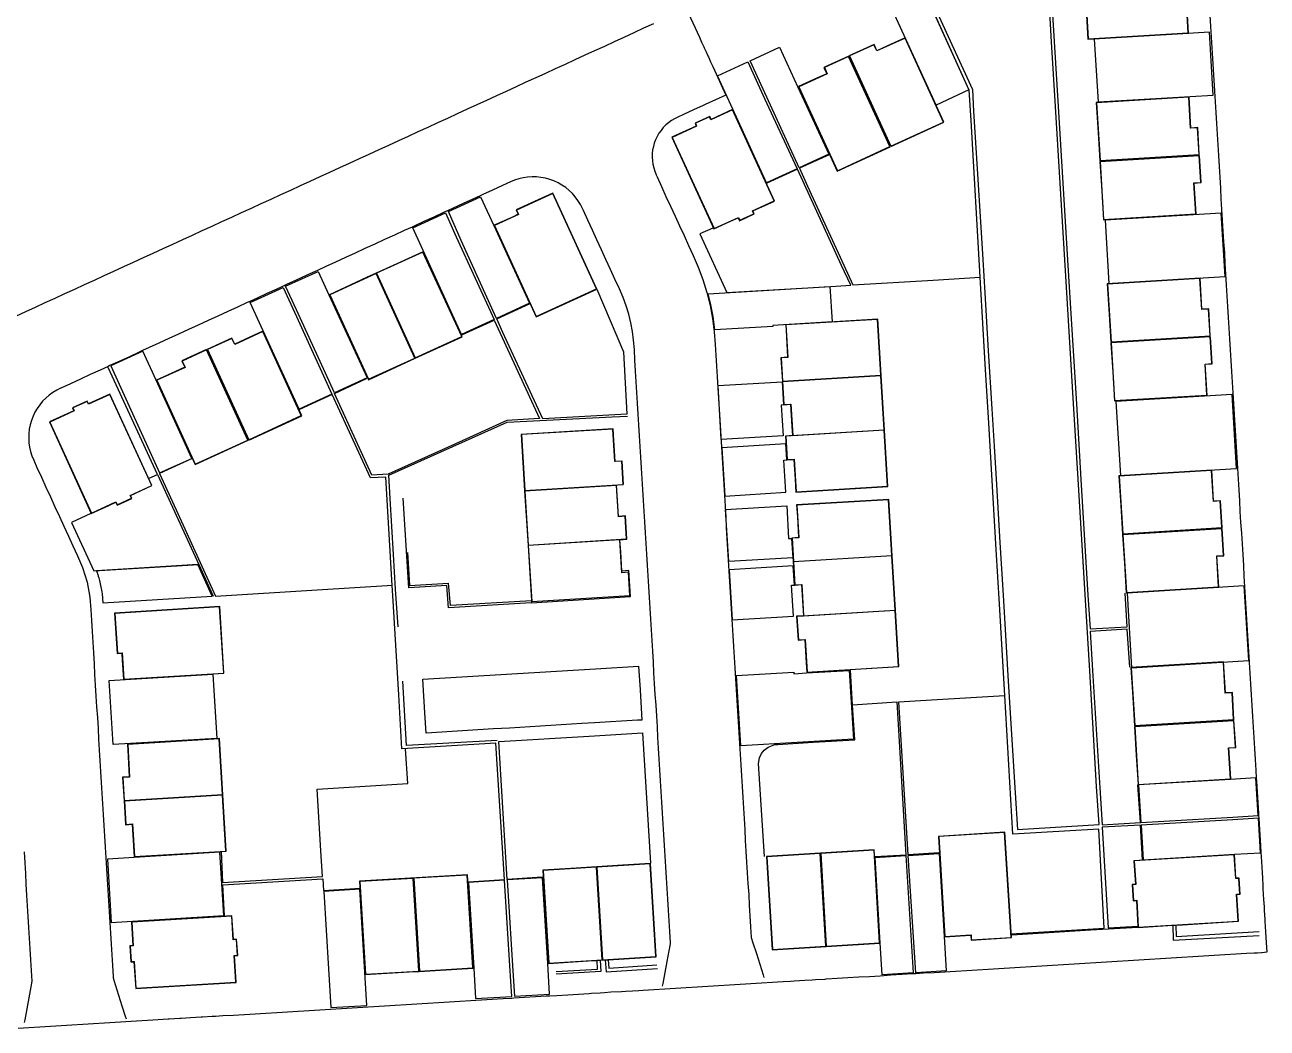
# Model space of a CAD drawing. Header units: metres. Extents: x 347065 to 347457, y 390101 to 390553.
# Drawn here: x 347259.7 to 347374.8, y 390401.5 to 390494.4 of the extents above; entities that cross this region are included whole.
import ezdxf

# ---------------------------------------------------------------- set-up
doc = ezdxf.new("R2010")
doc.units = ezdxf.units.M
for name, color, linetype in [('3D_LINES', 130, 'Continuous'), ('PLOTS EXTERNAL LEVEL', 3, 'Continuous'), ('PLOTS FFL', 1, 'Continuous')]:
    doc.layers.add(name, color=color, linetype=linetype)

msp = doc.modelspace()

# ---------------------------------------------------------------- linework, layer by layer
at = {"layer": '3D_LINES'}
for points in [[(347334.23, 390482.34, 48.9), (347331.48, 390481.08, 48.7), (347332.23, 390479.44, 48.7), (347335.59, 390472.11, 48.5), (347336.43, 390470.28, 48.42), (347343.87, 390470.73, 48.6), (347348.22, 390470.99, 48.8), (347347.38, 390485.5, 49.08), (347347.21, 390488.3, 49.13), (347343.96, 390495.44, 49.13), (347351.7, 390498.94, 50.14), (347357.85, 390499.32, 50.88)], [(347344.38, 390495.17, 49.27), (347347.5, 390488.37, 49.37), (347347.62, 390486.36, 49.35), (347347.95, 390481.03, 49.35), (347348.27, 390475.62, 49.35), (347348.46, 390472.64, 49.26), (347348.64, 390469.55, 49.15), (347348.97, 390464.19, 49.15), (347349.3, 390458.8, 49.15), (347349.51, 390455.35, 49.04), (347349.72, 390451.81, 48.93), (347350.05, 390446.44, 48.93), (347350.35, 390441.57, 48.93), (347350.57, 390437.85, 48.71), (347350.8, 390434.12, 48.43), (347351.13, 390428.67, 48.44), (347351.46, 390423.25, 48.43), (347351.67, 390419.86, 48.35), (347359.23, 390420.32, 48.74), (347359.01, 390423.84, 48.81), (347358.37, 390434.54, 48.81), (347357.94, 390441.61, 49.31), (347357.29, 390452.29, 49.31), (347356.87, 390459.29, 49.54), (347356.22, 390470.07, 49.54), (347355.85, 390476.15, 49.74), (347355.21, 390486.8, 49.74), (347354.84, 390492.78, 49.81), (347354.48, 390498.83, 49.83)], [(347357.85, 390499.04, 50.87), (347354.72, 390498.85, 50.72), (347355.08, 390492.82, 50.72), (347355.45, 390486.81, 50.64), (347356.1, 390476.15, 50.64), (347356.47, 390470.08, 50.44), (347357.13, 390459.28, 50.44), (347357.56, 390452.28, 50.22), (347358.21, 390441.57, 50.22), (347358.4, 390438.43, 50.31), (347361.85, 390438.64, 50.31), (347361.65, 390441.74, 50.38)], [(347342.68, 390498.25, 49.25), (347347.17, 390488.33, 49.13), (347344.14, 390486.94, 48.9), (347339.61, 390496.84, 49.1), (347342.68, 390498.25, 49.25)], [(347259.11, 390401.47, 45.77), (347260.11, 390401.53, 45.78), (347261.11, 390401.59, 45.8), (347262.11, 390401.66, 45.81), (347263.1, 390401.72, 45.82), (347264.1, 390401.78, 45.82), (347265.1, 390401.84, 45.82), (347266.1, 390401.9, 45.82), (347267.1, 390401.96, 45.82), (347268.1, 390402.02, 45.82), (347269.09, 390402.08, 45.81), (347270.09, 390402.14, 45.8), (347271.09, 390402.2, 45.79), (347272.09, 390402.26, 45.77), (347273, 390402.32, 45.76), (347273.09, 390402.32, 45.77), (347274.08, 390402.39, 45.75), (347274.2, 390402.39, 45.75), (347275.08, 390402.45, 45.74), (347276.08, 390402.51, 45.73), (347276.2, 390402.51, 45.72), (347277.08, 390402.57, 45.71), (347277.39, 390402.59, 45.71), (347278.08, 390402.63, 45.7), (347279.07, 390402.69, 45.69), (347280.07, 390402.75, 45.68), (347281.07, 390402.81, 45.67), (347282.07, 390402.87, 45.67), (347283.07, 390402.93, 45.67), (347284.07, 390402.99, 45.67), (347285.06, 390403.05, 45.67), (347286.06, 390403.11, 45.68), (347287.06, 390403.18, 45.68), (347288.06, 390403.24, 45.69), (347289.06, 390403.3, 45.71), (347290.05, 390403.36, 45.72), (347291.05, 390403.42, 45.74), (347292.05, 390403.48, 45.76), (347293.05, 390403.54, 45.78), (347294.05, 390403.6, 45.81), (347295.05, 390403.66, 45.83), (347296.04, 390403.72, 45.86), (347297.04, 390403.78, 45.89), (347298.04, 390403.84, 45.93), (347299.04, 390403.9, 45.96), (347300.04, 390403.96, 46), (347301.03, 390404.03, 46.03), (347301.52, 390404.06, 46.05), (347302.03, 390404.09, 46.07), (347303.03, 390404.15, 46.1), (347304.03, 390404.21, 46.14), (347304.84, 390404.26, 46.17), (347305.03, 390404.27, 46.17), (347306.02, 390404.33, 46.21), (347307.02, 390404.39, 46.24), (347308.02, 390404.45, 46.28), (347308.36, 390404.47, 46.29), (347309.02, 390404.51, 46.31), (347310.02, 390404.57, 46.35), (347311.02, 390404.63, 46.38), (347312.01, 390404.69, 46.42), (347312.21, 390404.71, 46.43), (347313.01, 390404.75, 46.45), (347313.41, 390404.78, 46.47), (347314.01, 390404.82, 46.49), (347315.01, 390404.88, 46.52), (347315.41, 390404.9, 46.54), (347316.01, 390404.94, 46.56), (347316.61, 390404.97, 46.58), (347317, 390405, 46.59), (347318, 390405.06, 46.63), (347319, 390405.12, 46.66), (347320, 390405.18, 46.7), (347321, 390405.24, 46.73), (347322, 390405.3, 46.77), (347322.99, 390405.36, 46.8), (347323.99, 390405.42, 46.84), (347324.99, 390405.48, 46.87), (347325.99, 390405.55, 46.91), (347326.99, 390405.61, 46.94), (347327.98, 390405.67, 46.98), (347328.98, 390405.73, 47.01), (347329.46, 390405.76, 47.03), (347329.98, 390405.79, 47.05), (347330.66, 390405.83, 47.07), (347330.98, 390405.85, 47.08), (347331.98, 390405.91, 47.12), (347332.66, 390405.95, 47.14), (347332.97, 390405.97, 47.15), (347333.86, 390406.02, 47.18), (347333.97, 390406.03, 47.19), (347334.97, 390406.09, 47.22), (347335.97, 390406.15, 47.26), (347336.97, 390406.21, 47.29), (347337.97, 390406.27, 47.33), (347338.96, 390406.33, 47.36), (347339.96, 390406.4, 47.4), (347340.96, 390406.46, 47.43), (347341.96, 390406.52, 47.47), (347342.27, 390406.54, 47.48), (347342.96, 390406.58, 47.5), (347343.95, 390406.64, 47.54), (347344.95, 390406.7, 47.57), (347345.95, 390406.76, 47.61), (347346.95, 390406.82, 47.64), (347347.95, 390406.88, 47.68), (347348.95, 390406.94, 47.71), (347349.94, 390407, 47.75), (347350.94, 390407.06, 47.78), (347351.94, 390407.12, 47.82), (347352.94, 390407.19, 47.85), (347353.94, 390407.25, 47.89), (347354.93, 390407.31, 47.92), (347355.93, 390407.37, 47.96), (347356.93, 390407.43, 47.99), (347357.93, 390407.49, 48.03), (347358.93, 390407.55, 48.06), (347359.93, 390407.61, 48.1), (347360.92, 390407.67, 48.13), (347361.92, 390407.73, 48.17), (347362.92, 390407.79, 48.2), (347363.92, 390407.85, 48.24), (347364.92, 390407.91, 48.27), (347365.91, 390407.98, 48.31), (347366.91, 390408.04, 48.34), (347367.91, 390408.1, 48.38), (347368.91, 390408.16, 48.41), (347369.91, 390408.22, 48.45), (347370.9, 390408.28, 48.48), (347371.9, 390408.34, 48.52), (347372.9, 390408.4, 48.55), (347373.6, 390408.44, 48.58), (347373.9, 390408.46, 48.61), (347374.27, 390408.48, 48.66), (347374.31, 390408.49, 48.66), (347374.81, 390408.55, 48.73), (347374.75, 390409.38, 48.83), (347374.69, 390410.38, 48.95), (347374.63, 390411.38, 49.07), (347374.62, 390411.52, 49.09), (347374.57, 390412.37, 49.2), (347374.56, 390412.51, 49.21), (347374.55, 390412.7, 49.22), (347374.51, 390413.37, 49.25), (347374.45, 390414.37, 49.28), (347374.43, 390414.69, 49.29), (347374.39, 390415.37, 49.32), (347374.36, 390415.89, 49.33), (347374.33, 390416.37, 49.35), (347374.27, 390417.37, 49.39), (347374.25, 390417.72, 49.4), (347374.21, 390418.36, 49.42), (347374.15, 390419.36, 49.46), (347374.09, 390420.36, 49.49), (347374.05, 390420.91, 49.51), (347374.04, 390421.17, 49.52), (347374.03, 390421.36, 49.53), (347373.96, 390422.36, 49.56), (347373.9, 390423.35, 49.6), (347373.84, 390424.35, 49.63), (347373.83, 390424.62, 49.64), (347373.78, 390425.35, 49.67), (347373.72, 390426.35, 49.7), (347373.66, 390427.35, 49.74), (347373.6, 390428.34, 49.77), (347373.54, 390429.34, 49.8), (347373.48, 390430.34, 49.84), (347373.42, 390431.34, 49.87), (347373.36, 390432.34, 49.9), (347373.3, 390433.34, 49.93), (347373.24, 390434.33, 49.96), (347373.17, 390435.33, 49.99), (347373.11, 390436.33, 50.01), (347373.05, 390437.33, 50.04), (347372.99, 390438.33, 50.06), (347372.93, 390439.32, 50.09), (347372.87, 390440.32, 50.11), (347372.81, 390441.32, 50.13), (347372.75, 390442.32, 50.15), (347372.69, 390443.32, 50.17), (347372.63, 390444.32, 50.19), (347372.57, 390445.31, 50.2), (347372.51, 390446.31, 50.22), (347372.45, 390447.31, 50.23), (347372.38, 390448.31, 50.25), (347372.32, 390449.31, 50.26), (347372.26, 390450.3, 50.27), (347372.2, 390451.3, 50.28), (347372.14, 390452.3, 50.3), (347372.08, 390453.3, 50.31), (347372.02, 390454.3, 50.32), (347371.96, 390455.29, 50.33), (347371.9, 390456.29, 50.35), (347371.84, 390457.29, 50.36), (347371.78, 390458.29, 50.37), (347371.72, 390459.29, 50.38), (347371.66, 390460.29, 50.4), (347371.59, 390461.28, 50.41), (347371.53, 390462.28, 50.42), (347371.47, 390463.28, 50.43), (347371.41, 390464.28, 50.45), (347371.35, 390465.28, 50.46), (347371.29, 390466.27, 50.47), (347371.23, 390467.27, 50.48), (347371.17, 390468.27, 50.5), (347371.11, 390469.27, 50.51), (347371.05, 390470.27, 50.52), (347370.99, 390471.27, 50.53), (347370.93, 390472.26, 50.55), (347370.87, 390473.26, 50.56), (347370.8, 390474.26, 50.57), (347370.74, 390475.26, 50.58), (347370.68, 390476.26, 50.6), (347370.62, 390477.25, 50.61), (347370.56, 390478.25, 50.62), (347370.5, 390479.25, 50.63), (347370.44, 390480.25, 50.65), (347370.38, 390481.25, 50.66), (347370.32, 390482.25, 50.67), (347370.26, 390483.24, 50.68), (347370.2, 390484.24, 50.7), (347370.14, 390485.24, 50.71), (347370.08, 390486.24, 50.72), (347370.01, 390487.24, 50.73), (347369.95, 390488.23, 50.75), (347369.89, 390489.23, 50.76), (347369.83, 390490.23, 50.77), (347369.77, 390491.23, 50.78), (347369.71, 390492.23, 50.79), (347369.65, 390493.22, 50.8), (347369.59, 390494.22, 50.81), (347369.53, 390495.22, 50.81)], [(347321, 390495.86, 48.22), (347322.21, 390493.23, 48.24), (347322.42, 390492.77, 48.25), (347322.63, 390492.32, 48.26), (347322.67, 390492.23, 48.27), (347322.84, 390491.86, 48.28), (347323, 390491.5, 48.27), (347323.05, 390491.41, 48.26), (347323.25, 390490.95, 48.25), (347323.46, 390490.5, 48.24), (347324.67, 390487.86, 48.22), (347322.76, 390486.99, 48.21), (347322.57, 390486.9, 48.21), (347321.66, 390486.48, 48.17), (347320.75, 390486.07, 48.13), (347320.21, 390485.82, 48.11), (347319.92, 390485.67, 48.1), (347319.63, 390485.5, 48.08), (347319.36, 390485.3, 48.06), (347319.11, 390485.09, 48.04), (347318.87, 390484.85, 48.02), (347318.66, 390484.59, 48.01), (347318.47, 390484.32, 47.99), (347318.3, 390484.03, 47.97), (347318.16, 390483.73, 47.95), (347318.04, 390483.42, 47.93), (347317.95, 390483.1, 47.92), (347317.88, 390482.78, 47.9), (347317.85, 390482.44, 47.88), (347317.84, 390482.11, 47.86), (347317.86, 390481.78, 47.85), (347317.9, 390481.45, 47.84), (347317.98, 390481.12, 47.83), (347318.08, 390480.81, 47.83), (347318.22, 390480.46, 47.83), (347318.29, 390480.3, 47.84), (347318.71, 390479.39, 47.85), (347319.12, 390478.48, 47.86), (347319.54, 390477.57, 47.87), (347319.96, 390476.66, 47.89), (347320.37, 390475.75, 47.9), (347320.79, 390474.85, 47.91), (347321.21, 390473.94, 47.92), (347321.63, 390473.01, 47.94), (347322.1, 390471.93, 47.95), (347322.53, 390470.77, 47.96), (347322.9, 390469.59, 47.97), (347323.2, 390468.38, 47.99), (347323.43, 390467.16, 48), (347323.59, 390465.94, 48.01), (347323.68, 390464.78, 48.02), (347323.74, 390463.77, 48.04), (347323.8, 390462.77, 48.05), (347323.86, 390461.77, 48.06), (347323.92, 390460.77, 48.07), (347323.98, 390459.77, 48.09), (347324.04, 390458.78, 48.1), (347324.1, 390457.78, 48.11), (347324.16, 390456.78, 48.12), (347324.22, 390455.78, 48.14), (347324.28, 390454.78, 48.15), (347324.34, 390453.78, 48.16), (347324.41, 390452.79, 48.17), (347324.47, 390451.79, 48.17), (347324.53, 390450.79, 48.18), (347324.59, 390449.79, 48.18), (347324.65, 390448.79, 48.18), (347324.71, 390447.8, 48.17), (347324.77, 390446.8, 48.17), (347324.83, 390445.8, 48.16), (347324.89, 390444.8, 48.15), (347324.95, 390443.8, 48.13), (347325.01, 390442.8, 48.12), (347325.07, 390441.81, 48.1), (347325.13, 390440.81, 48.08), (347325.2, 390439.81, 48.05), (347325.26, 390438.81, 48.03), (347325.32, 390437.81, 48), (347325.38, 390436.82, 47.97), (347325.44, 390435.82, 47.93), (347325.5, 390434.82, 47.9), (347325.56, 390433.82, 47.86), (347325.62, 390432.82, 47.82), (347325.68, 390431.82, 47.79), (347325.74, 390430.83, 47.75), (347325.8, 390429.83, 47.71), (347325.86, 390428.83, 47.68), (347325.92, 390427.83, 47.64), (347325.99, 390426.83, 47.6), (347326.05, 390425.84, 47.57), (347326.11, 390424.84, 47.53), (347326.17, 390423.84, 47.49), (347326.23, 390422.84, 47.46), (347326.29, 390421.84, 47.42), (347326.35, 390420.85, 47.38), (347326.41, 390419.85, 47.35), (347326.47, 390418.85, 47.31), (347326.53, 390417.85, 47.27), (347326.59, 390416.85, 47.24), (347326.65, 390415.85, 47.2), (347326.71, 390414.86, 47.16), (347326.78, 390413.86, 47.13), (347326.84, 390412.86, 47.09), (347326.9, 390411.86, 47.05), (347326.96, 390410.86, 47.02), (347327.02, 390409.87, 46.98), (347327.02, 390409.86, 46.97), (347327.18, 390409.36, 46.96), (347327.49, 390408.38, 46.97), (347327.8, 390407.39, 46.97), (347328.11, 390406.41, 46.99), (347328.19, 390406.16, 46.99)], [(347258.9, 390467.4, 45.84), (347259.81, 390467.82, 45.87), (347260.72, 390468.23, 45.91), (347261.63, 390468.65, 45.95), (347262.54, 390469.07, 45.98), (347263.45, 390469.48, 46.02), (347264.36, 390469.9, 46.05), (347265.27, 390470.32, 46.09), (347266.18, 390470.73, 46.13), (347267.08, 390471.15, 46.16), (347267.99, 390471.57, 46.2), (347268.9, 390471.98, 46.23), (347269.81, 390472.4, 46.27), (347270.72, 390472.82, 46.3), (347271.63, 390473.23, 46.34), (347272.54, 390473.65, 46.38), (347273.45, 390474.07, 46.41), (347274.36, 390474.48, 46.45), (347275.27, 390474.9, 46.48), (347276.17, 390475.32, 46.52), (347277.08, 390475.73, 46.56), (347277.99, 390476.15, 46.59), (347278.9, 390476.57, 46.63), (347279.81, 390476.98, 46.66), (347280.72, 390477.4, 46.7), (347281.63, 390477.82, 46.74), (347282.54, 390478.23, 46.77), (347283.45, 390478.65, 46.81), (347284.36, 390479.07, 46.84), (347285.27, 390479.48, 46.88), (347286.17, 390479.9, 46.91), (347287.08, 390480.32, 46.95), (347287.99, 390480.73, 46.99), (347288.9, 390481.15, 47.02), (347289.81, 390481.57, 47.06), (347290.72, 390481.98, 47.09), (347291.63, 390482.4, 47.13), (347292.54, 390482.82, 47.17), (347293.45, 390483.23, 47.2), (347294.36, 390483.65, 47.24), (347295.27, 390484.07, 47.27), (347296.17, 390484.48, 47.31), (347297.08, 390484.9, 47.35), (347297.99, 390485.32, 47.38), (347298.9, 390485.73, 47.42), (347299.81, 390486.15, 47.45), (347300.72, 390486.57, 47.49), (347301.63, 390486.98, 47.52), (347302.54, 390487.4, 47.56), (347303.45, 390487.82, 47.6), (347304.36, 390488.23, 47.63), (347305.26, 390488.65, 47.67), (347306.17, 390489.07, 47.7), (347307.08, 390489.48, 47.74), (347307.99, 390489.9, 47.78), (347308.9, 390490.32, 47.81), (347309.81, 390490.73, 47.85), (347310.72, 390491.15, 47.88), (347311.63, 390491.57, 47.92), (347312.54, 390491.98, 47.96), (347313.45, 390492.4, 47.99), (347314.36, 390492.82, 48.03), (347315.26, 390493.23, 48.06), (347316.17, 390493.65, 48.1), (347317.08, 390494.07, 48.13), (347317.99, 390494.48, 48.17)], [(347369.81, 390487.86, 50.74), (347369.46, 390493.67, 50.81), (347358.78, 390493.02, 50.87), (347359.14, 390487.24, 50.8), (347369.81, 390487.86, 50.74)], [(347326.93, 390491.03, 48.45), (347329.65, 390492.28, 48.62), (347331.34, 390488.6, 48.9), (347334.19, 390482.38, 48.9), (347331.46, 390481.12, 48.7), (347328.47, 390487.66, 48.7), (347326.93, 390491.03, 48.45)], [(347331.26, 390481.03, 48.5), (347328.44, 390479.73, 48.33), (347325.32, 390486.54, 48.33), (347323.89, 390489.64, 48.22), (347326.71, 390490.93, 48.42), (347328.26, 390487.55, 48.5), (347331.26, 390481.03, 48.5)], [(347318.81, 390405.35, 46.74), (347318.85, 390405.6, 46.75), (347319.04, 390406.62, 46.81), (347319.23, 390407.63, 46.86), (347319.42, 390408.64, 46.91), (347319.54, 390409.28, 46.94), (347319.53, 390409.41, 46.95), (347319.47, 390410.41, 46.99), (347319.41, 390411.41, 47.03), (347319.35, 390412.4, 47.06), (347319.29, 390413.4, 47.1), (347319.23, 390414.4, 47.14), (347319.17, 390415.4, 47.17), (347319.11, 390416.4, 47.21), (347319.05, 390417.4, 47.25), (347318.99, 390418.39, 47.28), (347318.92, 390419.39, 47.32), (347318.86, 390420.39, 47.36), (347318.8, 390421.39, 47.39), (347318.74, 390422.39, 47.43), (347318.68, 390423.38, 47.47), (347318.62, 390424.38, 47.51), (347318.56, 390425.38, 47.54), (347318.5, 390426.38, 47.58), (347318.44, 390427.38, 47.62), (347318.38, 390428.37, 47.65), (347318.32, 390429.37, 47.69), (347318.26, 390430.37, 47.73), (347318.2, 390431.37, 47.76), (347318.13, 390432.37, 47.8), (347318.07, 390433.37, 47.84), (347318.01, 390434.36, 47.87), (347317.95, 390435.36, 47.91), (347317.89, 390436.36, 47.94), (347317.83, 390437.36, 47.97), (347317.77, 390438.36, 48), (347317.71, 390439.35, 48.03), (347317.65, 390440.35, 48.05), (347317.59, 390441.35, 48.07), (347317.53, 390442.35, 48.09), (347317.47, 390443.35, 48.11), (347317.41, 390444.35, 48.12), (347317.34, 390445.34, 48.13), (347317.28, 390446.34, 48.14), (347317.22, 390447.34, 48.15), (347317.16, 390448.34, 48.15), (347317.1, 390449.34, 48.15), (347317.04, 390450.33, 48.15), (347316.98, 390451.33, 48.15), (347316.92, 390452.33, 48.14), (347316.86, 390453.33, 48.14), (347316.8, 390454.33, 48.12), (347316.74, 390455.32, 48.11), (347316.68, 390456.32, 48.1), (347316.62, 390457.32, 48.09), (347316.55, 390458.32, 48.07), (347316.49, 390459.32, 48.06), (347316.43, 390460.32, 48.05), (347316.37, 390461.31, 48.04), (347316.31, 390462.31, 48.02), (347316.25, 390463.31, 48.01), (347316.19, 390464.3, 48), (347316.12, 390465.17, 47.99), (347316.02, 390465.98, 47.97), (347315.87, 390466.78, 47.96), (347315.67, 390467.58, 47.95), (347315.43, 390468.36, 47.94), (347315.15, 390469.12, 47.92), (347314.8, 390469.91, 47.91), (347314.39, 390470.81, 47.9), (347313.97, 390471.72, 47.89), (347313.56, 390472.63, 47.87), (347313.14, 390473.54, 47.86), (347312.72, 390474.45, 47.85), (347312.31, 390475.36, 47.84), (347311.89, 390476.27, 47.82), (347311.47, 390477.17, 47.81), (347311.39, 390477.35, 47.81), (347311.19, 390477.74, 47.8), (347310.97, 390478.1, 47.79), (347310.72, 390478.43, 47.78), (347310.45, 390478.74, 47.76), (347310.15, 390479.03, 47.74), (347309.83, 390479.3, 47.73), (347309.48, 390479.53, 47.71), (347309.12, 390479.74, 47.69), (347308.74, 390479.91, 47.67), (347308.35, 390480.05, 47.65), (347307.95, 390480.16, 47.64), (347307.54, 390480.24, 47.62), (347307.12, 390480.28, 47.6), (347306.71, 390480.29, 47.58), (347306.29, 390480.26, 47.56), (347305.88, 390480.2, 47.55), (347305.48, 390480.1, 47.53), (347305.08, 390479.97, 47.51), (347304.73, 390479.82, 47.49), (347303.97, 390479.48, 47.46), (347303.06, 390479.06, 47.43), (347302.15, 390478.64, 47.39), (347301.92, 390478.53, 47.38), (347301.24, 390478.23, 47.36), (347300.33, 390477.81, 47.32), (347299.42, 390477.39, 47.28), (347298.95, 390477.17, 47.27), (347298.52, 390476.98, 47.25), (347297.61, 390476.56, 47.21), (347296.7, 390476.14, 47.18), (347295.79, 390475.73, 47.14), (347295.6, 390475.64, 47.13), (347294.88, 390475.31, 47.1), (347293.97, 390474.89, 47.07), (347293.06, 390474.48, 47.03), (347292.15, 390474.06, 47), (347291.24, 390473.64, 46.96), (347290.33, 390473.23, 46.93), (347289.42, 390472.81, 46.89), (347288.52, 390472.39, 46.85), (347287.61, 390471.98, 46.82), (347286.85, 390471.63, 46.79), (347286.7, 390471.56, 46.78), (347285.79, 390471.14, 46.75), (347284.88, 390470.73, 46.71), (347283.97, 390470.31, 46.67), (347283.59, 390470.14, 46.66), (347283.06, 390469.89, 46.64), (347282.15, 390469.48, 46.6), (347281.24, 390469.06, 46.57), (347280.56, 390468.75, 46.54), (347280.33, 390468.64, 46.53), (347279.42, 390468.23, 46.5), (347278.52, 390467.81, 46.46), (347277.61, 390467.39, 46.42), (347276.7, 390466.98, 46.39), (347275.79, 390466.56, 46.35), (347274.88, 390466.14, 46.32), (347273.97, 390465.73, 46.28), (347273.06, 390465.31, 46.24), (347272.15, 390464.89, 46.21), (347271.24, 390464.48, 46.17), (347270.63, 390464.2, 46.15), (347270.33, 390464.06, 46.14), (347269.43, 390463.64, 46.1), (347268.52, 390463.23, 46.06), (347267.61, 390462.81, 46.03), (347267.45, 390462.74, 46.02), (347266.7, 390462.39, 45.99), (347265.79, 390461.98, 45.96), (347264.88, 390461.56, 45.92), (347263.97, 390461.14, 45.89), (347263.06, 390460.73, 45.85), (347263.04, 390460.71, 45.85), (347262.69, 390460.54, 45.83), (347262.33, 390460.32, 45.81), (347261.99, 390460.08, 45.8), (347261.68, 390459.81, 45.78), (347261.38, 390459.51, 45.76), (347261.12, 390459.19, 45.74), (347260.88, 390458.85, 45.72), (347260.67, 390458.49, 45.71), (347260.49, 390458.12, 45.69), (347260.34, 390457.73, 45.67), (347260.23, 390457.33, 45.65), (347260.14, 390456.92, 45.63), (347260.1, 390456.5, 45.62), (347260.09, 390456.09, 45.6), (347260.11, 390455.67, 45.58), (347260.17, 390455.26, 45.57), (347260.26, 390454.85, 45.57), (347260.38, 390454.46, 45.57), (347260.55, 390454.05, 45.57), (347260.85, 390453.39, 45.58), (347261.27, 390452.48, 45.59), (347261.68, 390451.57, 45.6), (347262.1, 390450.66, 45.62), (347262.52, 390449.75, 45.63), (347262.93, 390448.84, 45.64), (347263.35, 390447.94, 45.65), (347263.77, 390447.03, 45.67), (347264.18, 390446.12, 45.68), (347264.6, 390445.2, 45.69), (347265.08, 390444.12, 45.7), (347265.51, 390442.76, 45.72), (347265.76, 390441.36, 45.73), (347265.84, 390440.21, 45.74), (347265.9, 390439.21, 45.75), (347265.96, 390438.21, 45.77), (347266.02, 390437.21, 45.78), (347266.08, 390436.21, 45.79), (347266.14, 390435.21, 45.8), (347266.2, 390434.21, 45.82), (347266.26, 390433.22, 45.83), (347266.32, 390432.22, 45.84), (347266.38, 390431.22, 45.85), (347266.45, 390430.22, 45.87), (347266.51, 390429.22, 45.88), (347266.57, 390428.23, 45.89), (347266.63, 390427.23, 45.9), (347266.69, 390426.23, 45.91), (347266.75, 390425.23, 45.92), (347266.81, 390424.23, 45.93), (347266.87, 390423.24, 45.94), (347266.93, 390422.24, 45.95), (347266.99, 390421.24, 45.95), (347267.05, 390420.24, 45.95), (347267.11, 390419.24, 45.95), (347267.17, 390418.24, 45.96), (347267.24, 390417.25, 45.96), (347267.3, 390416.25, 45.95), (347267.36, 390415.25, 45.95), (347267.42, 390414.25, 45.95), (347267.48, 390413.25, 45.94), (347267.54, 390412.26, 45.93), (347267.6, 390411.26, 45.93), (347267.66, 390410.26, 45.92), (347267.72, 390409.26, 45.91), (347267.78, 390408.26, 45.89), (347267.84, 390407.26, 45.88), (347267.9, 390406.27, 45.87), (347267.91, 390406.14, 45.87), (347268.11, 390405.52, 45.86), (347268.42, 390404.54, 45.86), (347268.73, 390403.55, 45.86), (347269.04, 390402.57, 45.86), (347269.12, 390402.33, 45.86)], [(347323.45, 390475.54, 48.33), (347322.26, 390475, 48.17), (347324.75, 390469.57, 48.15), (347334.38, 390470.15, 48.42), (347336.23, 390470.26, 48.42), (347335.39, 390472.08, 48.5), (347331.29, 390480.99, 48.5), (347328.47, 390479.69, 48.33)], [(347298.96, 390477.07, 47.27), (347301.95, 390478.43, 47.38), (347303.18, 390475.77, 47.45), (347306.48, 390468.58, 47.45), (347303.42, 390467.18, 47.45), (347300.16, 390474.41, 47.45), (347298.96, 390477.07, 47.27)], [(347303.21, 390467.08, 47.25), (347300.18, 390465.69, 47.03), (347295.66, 390475.57, 47.13), (347298.7, 390476.95, 47.25), (347299.7, 390474.75, 47.25), (347303.21, 390467.08, 47.25)], [(347370.91, 390471.06, 50.53), (347370.55, 390476.93, 50.61), (347359.8, 390476.28, 50.8), (347360.15, 390470.4, 50.6), (347370.91, 390471.06, 50.53)], [(347283.89, 390470.17, 46.67), (347286.9, 390471.52, 46.79), (347287.9, 390469.36, 47.03), (347291.44, 390461.67, 47.03), (347288.41, 390460.28, 46.8), (347284.89, 390467.97, 46.8), (347283.89, 390470.17, 46.67)], [(347351.09, 390410.19, 47.65), (347359.71, 390410.72, 48.12), (347359.22, 390419.9, 48.12), (347351.25, 390419.43, 47.65), (347350.5, 390432.27, 48.28), (347350, 390440.74, 48.7), (347349.7, 390445.78, 48.74), (347349.02, 390457.47, 48.74), (347348.72, 390462.45, 48.74), (347348.41, 390467.78, 48.74), (347348.22, 390470.99, 48.8)], [(347288.18, 390460.18, 46.75), (347285.14, 390458.78, 46.75), (347281.81, 390466.02, 46.53), (347280.6, 390468.65, 46.54), (347283.67, 390470.04, 46.66), (347284.89, 390467.37, 46.75), (347288.18, 390460.18, 46.75)], [(347312.71, 390469.89, 47.45), (347315.2, 390464.1, 47.76), (347315.48, 390458.33, 48.03), (347307.7, 390457.88, 47.88), (347304.02, 390465.88, 47.45), (347303.44, 390467.13, 47.45), (347306.53, 390468.55, 47.45)], [(347323.03, 390469.45, 47.98), (347334.31, 390470.13, 48.43), (347334.51, 390466.88, 48.32), (347329.01, 390466.54, 48.25), (347329.02, 390466.44, 48.25), (347323.64, 390466.11, 48.01), (347323.48, 390467.35, 48.01), (347323.24, 390468.58, 48), (347323.03, 390469.45, 47.98)], [(347300.22, 390465.66, 47.03), (347303.22, 390467.03, 47.25), (347307.41, 390457.91, 47.75), (347304.37, 390457.72, 47.64), (347299.57, 390455.55, 47.44), (347293.39, 390452.76, 47.33), (347291.88, 390452.67, 47.2), (347288.4, 390460.24, 46.8), (347291.38, 390461.61, 47.03)], [(347267.7, 390462.8, 46.03), (347272.2, 390452.87, 46.3), (347275.21, 390454.22, 46.53), (347271.89, 390461.46, 46.38), (347270.65, 390464.15, 46.15), (347267.7, 390462.8, 46.03)], [(347272.02, 390452.73, 45.92), (347267.45, 390462.65, 46.02)], [(347323.94, 390460.96, 48.07), (347329.87, 390461.32, 48.28), (347330, 390459.18, 48.28), (347329.78, 390459.16, 48.27), (347329.96, 390456.3, 48.28), (347324.24, 390455.96, 48.13), (347323.94, 390460.96, 48.07)], [(347300.82, 390415.03, 45.88), (347304.15, 390415.23, 46.1), (347303.36, 390427.85, 46.47), (347294.66, 390427.32, 46.47), (347294.37, 390432.34, 46.53), (347293.83, 390441.52, 46.65), (347293.77, 390442.46, 46.64), (347293.18, 390452.49, 46.58), (347291.76, 390452.41, 46.58), (347288.21, 390460.15, 46.75), (347285.17, 390458.76, 46.75)], [(347371.98, 390453.3, 50.31), (347371.56, 390460.15, 50.4), (347360.8, 390459.5, 50.6), (347361.21, 390452.65, 50.38), (347371.98, 390453.3, 50.31)], [(347294.3, 390438.63, 46.98), (347294.08, 390442.13, 47.33), (347293.89, 390445.32, 47.55), (347293.58, 390450.51, 47.61), (347293.45, 390452.66, 47.55), (347304.42, 390457.57, 48.1), (347314.13, 390458.07, 48.15), (347315.56, 390458.14, 48.03)], [(347324.29, 390455.21, 48.14), (347324.56, 390450.74, 48.18), (347330.22, 390451.08, 48.28), (347330.04, 390454.07, 48.28), (347330.31, 390454.09, 48.29), (347330.22, 390455.57, 48.28), (347324.29, 390455.21, 48.14)], [(347275.24, 390454.21, 46.53), (347272.21, 390452.82, 46.3), (347273.75, 390449.46, 46.19), (347277.4, 390441.48, 45.85), (347286.8, 390442.06, 46.29), (347293.79, 390442.48, 46.64)], [(347271.25, 390452.38, 45.92), (347272.02, 390452.73, 45.92), (347275.85, 390444.4, 45.87)], [(347298.96, 390440.4, 47.35), (347298.83, 390442.44, 46.7), (347295.29, 390442.23, 47.33), (347294.78, 390450.54, 47.61)], [(347265.83, 390449.11, 45.92), (347264.06, 390448.3, 45.8), (347266.12, 390443.81, 45.81), (347275.85, 390444.4, 45.87), (347277.19, 390441.47, 45.85)], [(347330.3, 390449.83, 48.28), (347330.48, 390446.8, 48.28), (347330.75, 390446.82, 48.28), (347330.86, 390445.03, 48.28), (347324.93, 390444.68, 48.15), (347324.64, 390449.49, 48.18), (347330.3, 390449.83, 48.28)], [(347295.19, 390445.5, 47.6), (347295.37, 390442.44, 47.6), (347298.99, 390442.66, 47.8)], [(347266.37, 390443.82, 45.81), (347266.41, 390443.72, 45.82), (347266.48, 390443.48, 45.82), (347266.53, 390443.32, 45.82), (347266.58, 390443.15, 45.82), (347266.64, 390442.91, 45.82), (347266.68, 390442.76, 45.82), (347266.71, 390442.6, 45.82), (347266.75, 390442.44, 45.82), (347266.8, 390442.17, 45.82), (347266.83, 390442.02, 45.82), (347266.85, 390441.88, 45.82), (347266.88, 390441.69, 45.81), (347266.95, 390440.85, 45.8), (347277.09, 390441.47, 45.85), (347275.77, 390444.4, 45.87), (347266.37, 390443.82, 45.81)], [(347325.26, 390439.27, 48.04), (347330.92, 390439.6, 48.25), (347330.75, 390442.48, 48.28), (347330.9, 390442.49, 48.28), (347331.02, 390442.49, 48.28), (347330.91, 390444.28, 48.28), (347324.98, 390443.92, 48.13), (347325.26, 390439.27, 48.04)], [(347306.65, 390441.05, 48.15), (347299.15, 390440.6, 47.8), (347298.99, 390442.66, 47.8)], [(347373.12, 390435.5, 49.99), (347372.69, 390442.41, 50.15), (347361.83, 390441.75, 50.37), (347362.25, 390434.84, 49.88), (347373.12, 390435.5, 49.99)], [(347306.63, 390440.86, 47.7), (347298.96, 390440.4, 47.35)], [(347362.08, 390434.89, 49.88), (347361.85, 390438.42, 49.94), (347358.41, 390438.21, 49.94), (347358.63, 390434.57, 49.72), (347359.3, 390423.71, 49.72), (347359.51, 390420.29, 49.64), (347363.06, 390420.5, 49.64), (347362.84, 390424, 49.64)], [(347296.6, 390433.77, 46.94), (347312.58, 390434.75, 47.67), (347316.58, 390434.99, 47.84), (347316.72, 390432.8, 47.76), (347316.89, 390430, 47.71), (347316.48, 390429.98, 47.7), (347312.49, 390429.74, 47.58), (347311.33, 390429.67, 47.53), (347304.62, 390429.26, 47.34), (347303.14, 390429.17, 47.28), (347296.9, 390428.79, 46.91), (347296.79, 390430.66, 46.91), (347296.6, 390433.77, 46.94)], [(347267.54, 390433.65, 45.84), (347277.15, 390434.24, 45.85), (347277.51, 390428.3, 45.85), (347267.9, 390427.72, 45.87), (347267.54, 390433.65, 45.84)], [(347325.65, 390434.11, 47.88), (347330.96, 390434.44, 48.22), (347330.97, 390434.29, 48.22), (347332.14, 390434.36, 48.29), (347336.09, 390434.6, 48.26), (347336.48, 390428.24, 47.82), (347326.04, 390427.61, 47.63), (347325.65, 390434.11, 47.88)], [(347328.24, 390417.35, 47.3), (347327.7, 390425.97, 47.63), (347327.79, 390426.51, 47.65), (347327.97, 390426.9, 47.67), (347328.22, 390427.22, 47.69), (347328.59, 390427.5, 47.7), (347329.2, 390427.72, 47.73), (347329.49, 390427.74, 47.74), (347332.75, 390427.94, 47.78), (347336.6, 390428.18, 47.81), (347336.4, 390431.39, 48.06), (347336.21, 390434.61, 48.45)], [(347303.47, 390428.11, 47.3), (347295.09, 390427.64, 46.8), (347294.74, 390433.61, 46.85)], [(347336.4, 390431.42, 48.06), (347340.49, 390431.67, 48.2), (347341.35, 390417.5, 47.3), (347338.51, 390417.33, 47.3)], [(347344.39, 390417.69, 47.65), (347341.55, 390417.51, 47.65), (347340.7, 390431.68, 48.2), (347343.72, 390431.86, 48.28), (347350.5, 390432.26, 48.28)], [(347307.66, 390415.45, 47.15), (347304.41, 390415.25, 47), (347303.63, 390428, 47.3), (347311.99, 390428.5, 47.54), (347316.94, 390428.81, 47.69), (347317.7, 390416.74, 47.15)], [(347277.91, 390417.82, 45.85), (347278.04, 390414.95, 45.85), (347287.31, 390415.52, 45.85), (347287.16, 390417.88, 45.9), (347286.81, 390423.61, 46.12), (347295.2, 390424.12, 46.31), (347295, 390427.34, 46.47)], [(347373.98, 390421.17, 49.52), (347373.77, 390424.64, 49.64), (347371.41, 390424.5, 49.8), (347362.9, 390423.99, 49.64), (347363.11, 390420.51, 49.64), (347371.64, 390421.02, 49.64), (347373.98, 390421.17, 49.52)], [(347363.27, 390417.07, 49.17), (347363.08, 390420.26, 49.28), (347359.52, 390420.07, 49.24), (347360.07, 390410.75, 49.24), (347362.84, 390410.92, 49.17)], [(347363.13, 390420.26, 49.28), (347363.32, 390417.06, 49.17), (347371.78, 390417.57, 49.17), (347374.19, 390417.71, 49.4), (347374, 390420.92, 49.51), (347371.62, 390420.77, 49.41), (347363.13, 390420.26, 49.28)], [(347259.71, 390402, 45.88), (347259.76, 390402.25, 45.88), (347259.94, 390403.26, 45.88), (347260.13, 390404.28, 45.88), (347260.32, 390405.29, 45.89), (347260.42, 390405.81, 45.89), (347260.42, 390405.81, 45.89), (347260.36, 390406.81, 45.91), (347260.3, 390407.81, 45.92), (347260.24, 390408.81, 45.93), (347260.17, 390409.8, 45.94), (347260.11, 390410.8, 45.95), (347260.05, 390411.8, 45.96), (347259.99, 390412.8, 45.97), (347259.93, 390413.8, 45.97), (347259.87, 390414.79, 45.98), (347259.81, 390415.79, 45.98), (347259.75, 390416.79, 45.98), (347259.69, 390417.79, 45.98)], [(347267.38, 390417.12, 45.95), (347267.73, 390411.26, 45.91), (347278.16, 390411.9, 45.7), (347277.79, 390417.76, 45.85), (347267.38, 390417.12, 45.95)], [(347342.01, 390406.58, 47.47), (347339.15, 390406.41, 47.36), (347338.97, 390409.34, 47.3), (347338.49, 390417.28, 47.3), (347341.35, 390417.45, 47.3), (347342.01, 390406.58, 47.47)], [(347341.56, 390417.47, 47.65), (347344.42, 390417.64, 47.65), (347344.89, 390409.95, 47.65), (347345.08, 390406.77, 47.57), (347342.27, 390406.6, 47.48), (347341.56, 390417.47, 47.65)], [(347278.23, 390411.88, 45.7), (347278.06, 390414.73, 45.7), (347287.32, 390415.3, 45.83), (347287.39, 390414.22, 45.83), (347290.78, 390414.42, 45.88)], [(347291.41, 390403.57, 45.75), (347290.75, 390414.33, 45.87), (347287.43, 390414.13, 45.83), (347288.08, 390403.37, 45.7), (347291.41, 390403.57, 45.75)], [(347304.17, 390415.17, 46.1), (347300.84, 390414.97, 45.88), (347301.32, 390407.04, 45.88), (347301.49, 390404.21, 46.05), (347304.83, 390404.41, 46.17), (347304.65, 390407.25, 46.1), (347304.17, 390415.17, 46.1)], [(347305.09, 390404.43, 46.17), (347308.34, 390404.63, 46.29), (347308.17, 390407.45, 46.55), (347307.69, 390415.39, 47.15), (347304.41, 390415.19, 47), (347304.91, 390407.25, 46.32), (347305.09, 390404.43, 46.17)], [(347366.06, 390411, 48.44), (347366.09, 390409.61, 48.42), (347374.06, 390410.05, 48.95)], [(347366.34, 390411.02, 49.33), (347366.39, 390409.95, 49.33), (347374.08, 390410.41, 48.95)], [(347362.85, 390410.8, 48.28), (347358.44, 390410.53, 48.12), (347352.15, 390410.14, 47.73), (347351.16, 390410.08, 47.65)], [(347308.94, 390406.72, 46.55), (347312.79, 390406.94, 47.15), (347312.74, 390407.74, 47.15)], [(347313.03, 390407.76, 46.5), (347313.08, 390406.71, 46.5), (347308.96, 390406.46, 46.55)], [(347313.5, 390407.79, 46.5), (347313.58, 390406.69, 46.5), (347318.32, 390406.98, 46.85)], [(347313.78, 390407.8, 47.15), (347313.84, 390407.04, 47.15), (347318.27, 390407.32, 47.15)]]:
    msp.add_polyline3d(points, dxfattribs=at)
at = {"layer": 'PLOTS EXTERNAL LEVEL'}
for points in [[(347367.6, 390497.31, 50.88), (347367.3, 390497.29, 50.88), (347367.15, 390499.77, 50.88), (347361.91, 390499.45, 51.03), (347357.84, 390499.2, 50.88), (347357.85, 390499.04, 50.88), (347357.99, 390496.72, 50.88), (347357.69, 390496.7, 50.88), (347357.79, 390495.21, 50.88), (347358.08, 390495.23, 50.88), (347358.21, 390493.04, 50.88), (347367.52, 390493.6, 50.88), (347367.39, 390495.79, 50.88), (347367.69, 390495.81, 50.88), (347367.6, 390497.31, 50.88)], [(347339.95, 390483.1, 48.9), (347344.86, 390485.35, 48.9), (347341.27, 390493.17, 48.9), (347339.59, 390492.4, 49.05), (347338.66, 390491.97, 48.9), (347338.39, 390492.54, 48.9), (347336.1, 390491.49, 48.9)], [(347336.05, 390491.47, 48.9), (347333.75, 390490.42, 48.9), (347334.02, 390489.84, 48.9), (347333.17, 390489.45, 49.05), (347331.4, 390488.64, 48.9), (347334.99, 390480.82, 48.9), (347339.9, 390483.07, 48.9)], [(347368.52, 390482.33, 50.8), (347368.37, 390484.85, 50.8), (347367.74, 390484.81, 50.8), (347367.57, 390487.68, 50.8), (347358.98, 390487.16, 50.8), (347359.15, 390484.39, 50.8), (347359.31, 390481.77, 50.8)], [(347325.29, 390486.52, 48.33), (347323.29, 390485.61, 48.33), (347323.17, 390485.88, 48.33), (347321.81, 390485.26, 48.33), (347321.93, 390484.99, 48.33), (347319.67, 390483.95, 48.33), (347323.56, 390475.47, 48.33), (347325.09, 390476.17, 48.47), (347325.82, 390476.5, 48.33), (347325.94, 390476.23, 48.33), (347327.3, 390476.86, 48.33), (347327.18, 390477.13, 48.33), (347329.17, 390478.04, 48.33), (347325.29, 390486.52, 48.33)], [(347325.29, 390486.52, 48.33), (347325.29, 390486.52, 48.33)], [(347368.37, 390484.85, 50.8), (347368.37, 390484.85, 50.8)], [(347359.31, 390481.71, 50.8), (347359.48, 390478.99, 50.8), (347359.64, 390476.32, 50.8), (347368.23, 390476.84, 50.8), (347368.05, 390479.71, 50.8), (347368.68, 390479.75, 50.8), (347368.53, 390482.27, 50.8)], [(347308.64, 390478.77, 47.45), (347305.24, 390477.22, 47.45), (347305.43, 390476.82, 47.45), (347304.84, 390476.54, 47.6), (347303.21, 390475.8, 47.45), (347307.09, 390467.32, 47.45), (347312.71, 390469.89, 47.45), (347308.64, 390478.77, 47.45)], [(347308.64, 390478.77, 47.45), (347308.64, 390478.77, 47.45)], [(347368.05, 390479.71, 50.8), (347368.05, 390479.71, 50.8)], [(347295.89, 390463.5, 47.03), (347300.23, 390465.49, 47.03), (347296.62, 390473.36, 47.03), (347293.16, 390471.77, 47.17), (347292.28, 390471.37, 47.17)], [(347292.28, 390471.37, 47.17), (347291.38, 390470.96, 47.17), (347287.94, 390469.38, 47.03), (347291.55, 390461.51, 47.03), (347295.89, 390463.5, 47.03)], [(347369.54, 390465.55, 50.6), (347369.39, 390468.07, 50.6), (347368.76, 390468.03, 50.6), (347368.59, 390470.9, 50.6), (347360, 390470.38, 50.6), (347360.17, 390467.57, 50.75), (347360.33, 390464.99, 50.6)], [(347369.39, 390468.07, 50.6), (347369.39, 390468.07, 50.6)], [(347339.05, 390461.9, 48.3), (347338.73, 390467.12, 48.3), (347330.21, 390466.6, 48.3), (347330.28, 390465.47, 48.45), (347330.39, 390463.58, 48.3), (347329.76, 390463.54, 48.3), (347329.9, 390461.35, 48.3)], [(347338.73, 390467.12, 48.3), (347338.73, 390467.12, 48.3)], [(347280.47, 390455.92, 46.53), (347285.38, 390458.17, 46.53), (347281.79, 390465.99, 46.53), (347280.12, 390465.22, 46.67), (347279.18, 390464.79, 46.53), (347278.91, 390465.36, 46.53), (347276.62, 390464.31, 46.53)], [(347360.33, 390464.93, 50.6), (347360.5, 390462.24, 50.75), (347360.66, 390459.54, 50.6), (347369.25, 390460.06, 50.6), (347369.07, 390462.94, 50.6), (347369.7, 390462.97, 50.6), (347369.55, 390465.49, 50.6)], [(347276.57, 390464.29, 46.53), (347274.27, 390463.24, 46.53), (347274.54, 390462.67, 46.53), (347273.63, 390462.25, 46.67), (347271.92, 390461.47, 46.38), (347275.51, 390453.65, 46.53), (347280.42, 390455.9, 46.53)], [(347369.07, 390462.94, 50.6), (347369.07, 390462.94, 50.6)], [(347339.36, 390456.85, 48.45), (347339.05, 390461.9, 48.45)], [(347329.9, 390461.34, 48.3), (347330.03, 390459.19, 48.3), (347330.66, 390459.23, 48.3), (347330.78, 390457.18, 48.45), (347330.84, 390456.33, 48.3)], [(347267.62, 390460.18, 45.92), (347265.63, 390459.26, 45.92), (347265.51, 390459.53, 45.92), (347264.14, 390458.91, 45.92), (347264.27, 390458.64, 45.92), (347262.01, 390457.6, 45.92), (347265.89, 390449.13, 45.92), (347267.5, 390449.86, 46.08), (347268.15, 390450.16, 45.92), (347268.28, 390449.89, 45.92), (347269.64, 390450.52, 45.92), (347269.52, 390450.79, 45.92), (347271.51, 390451.7, 45.92), (347267.62, 390460.18, 45.92)], [(347267.62, 390460.18, 45.92), (347267.62, 390460.18, 45.92)], [(347315.18, 390451.79, 48.15), (347315.05, 390453.98, 48.15), (347314.42, 390453.94, 48.15), (347314.3, 390455.89, 48.3), (347314.23, 390456.97, 48.15), (347305.71, 390456.44, 48.15), (347306.03, 390451.23, 48.15)], [(347330.84, 390456.33, 48.3), (347330.2, 390456.29, 48.3), (347330.34, 390454.09, 48.3), (347330.97, 390454.13, 48.3), (347331.08, 390452.31, 48.45), (347331.15, 390451.11, 48.45), (347339.68, 390451.63, 48.3), (347339.36, 390456.85, 48.3)], [(347315.05, 390453.98, 48.15), (347315.05, 390453.98, 48.15)], [(347370.63, 390447.78, 50.38), (347370.47, 390450.3, 50.38), (347369.84, 390450.26, 50.38), (347369.67, 390453.14, 50.38), (347361.08, 390452.61, 50.38), (347361.25, 390449.85, 50.53), (347361.41, 390447.22, 50.38)], [(347306.03, 390451.23, 48.15), (347306.34, 390446.17, 48.15)], [(347314.86, 390446.69, 48.15), (347315.49, 390446.73, 48.15), (347315.36, 390448.89, 48.15), (347314.73, 390448.85, 48.15), (347314.61, 390450.83, 48.3), (347314.55, 390451.75, 48.15)], [(347340.06, 390445.21, 48.3), (347339.75, 390450.43, 48.3), (347331.22, 390449.91, 48.45), (347331.29, 390448.84, 48.45), (347331.41, 390446.89, 48.3), (347330.78, 390446.85, 48.3), (347330.91, 390444.65, 48.3)], [(347339.75, 390450.43, 48.3), (347339.75, 390450.43, 48.3)], [(347370.47, 390450.3, 50.38), (347370.47, 390450.3, 50.38)], [(347361.41, 390447.17, 50.38), (347361.58, 390444.51, 50.53), (347361.74, 390441.77, 50.38), (347370.33, 390442.3, 50.38), (347370.15, 390445.17, 50.38), (347370.78, 390445.21, 50.38), (347370.63, 390447.73, 50.38)], [(347315.82, 390441.44, 48.15), (347315.67, 390443.83, 48.15), (347315.04, 390443.79, 48.15), (347314.93, 390445.56, 48.3), (347314.86, 390446.69, 48.15)], [(347306.34, 390446.17, 48.3), (347306.66, 390441.06, 48.15), (347306.67, 390440.85, 47.7), (347315.82, 390441.44, 48.15)], [(347306.34, 390446.17, 48.15), (347306.34, 390446.17, 48.15)], [(347330.91, 390444.65, 48.3), (347331.04, 390442.5, 48.3), (347331.67, 390442.54, 48.3), (347331.79, 390440.6, 48.45), (347331.85, 390439.63, 48.3), (347331.22, 390439.6, 48.3), (347331.36, 390437.4, 48.3), (347331.99, 390437.44, 48.3), (347332.12, 390435.3, 48.45), (347332.17, 390434.42, 48.3), (347340.69, 390434.94, 48.3), (347340.37, 390440.16, 48.3), (347340.07, 390445.21, 48.3)], [(347370.15, 390445.17, 50.38), (347370.15, 390445.17, 50.38)], [(347277.79, 390440.5, 45.85), (347268.04, 390439.89, 45.85), (347268.27, 390436.17, 45.85), (347268.71, 390436.19, 45.85), (347268.75, 390435.53, 46), (347268.86, 390433.76, 45.85), (347278.17, 390434.33, 45.85), (347277.79, 390440.5, 45.85)], [(347277.79, 390440.5, 45.85), (347277.79, 390440.5, 45.85)], [(347371.73, 390430.02, 49.88), (347371.58, 390432.54, 49.88), (347370.95, 390432.51, 49.88), (347370.77, 390435.38, 49.88), (347362.19, 390434.85, 49.88), (347362.35, 390432.12, 50.03), (347362.52, 390429.46, 49.88)], [(347371.58, 390432.54, 49.88), (347371.58, 390432.54, 49.88)], [(347362.52, 390429.41, 49.88), (347362.68, 390426.76, 50.03), (347362.85, 390424.02, 49.88), (347371.43, 390424.54, 49.65), (347371.26, 390427.41, 49.88), (347371.89, 390427.45, 49.88), (347371.73, 390429.97, 49.88)], [(347278.07, 390423.07, 45.85), (347277.75, 390428.28, 45.85), (347269.23, 390427.76, 45.85), (347269.3, 390426.63, 46), (347269.41, 390424.74, 45.85), (347268.78, 390424.7, 45.85), (347268.92, 390422.51, 45.85)], [(347277.75, 390428.28, 45.85), (347277.75, 390428.28, 45.85)], [(347371.26, 390427.41, 49.88), (347371.26, 390427.41, 49.88)], [(347268.92, 390422.51, 45.85), (347269.05, 390420.31, 45.85), (347269.68, 390420.35, 45.85), (347269.8, 390418.36, 46), (347269.87, 390417.33, 45.95), (347278.39, 390417.85, 45.85), (347278.07, 390423.07, 45.85)], [(347350.52, 390419.61, 47.65), (347344.35, 390419.23, 47.65), (347344.92, 390409.92, 47.65), (347347.35, 390410.07, 47.65), (347347.38, 390409.63, 47.65), (347351.11, 390409.86, 47.65), (347350.52, 390419.61, 47.65)], [(347350.52, 390419.61, 47.65), (347350.52, 390419.61, 47.65)], [(347338.41, 390417.97, 47.3), (347328.43, 390417.37, 47.3), (347328.95, 390408.73, 47), (347333.95, 390409.03, 47.3), (347338.94, 390409.33, 47.3), (347338.41, 390417.97, 47.3)], [(347338.41, 390417.97, 47.3), (347338.41, 390417.97, 47.3)], [(347312.71, 390416.41, 47.15), (347310.3, 390416.26, 47.3), (347307.71, 390416.1, 47.15), (347308.24, 390407.47, 46.55), (347311.9, 390407.69, 47.15), (347312.74, 390407.74, 47.15), (347313.03, 390407.76, 46.5), (347313.5, 390407.79, 46.5), (347313.78, 390407.8, 47.15), (347314.75, 390407.86, 47.15), (347318.22, 390408.07, 46.85), (347317.7, 390416.71, 47.15), (347315.12, 390416.55, 47.3), (347312.71, 390416.41, 47.15)], [(347372.01, 390413.85, 49.17), (347372.31, 390413.87, 49.17), (347372.21, 390415.37, 49.17), (347371.91, 390415.35, 49.17), (347371.78, 390417.54, 49.17), (347362.47, 390416.97, 49.17), (347362.61, 390414.78, 49.17), (347362.31, 390414.76, 49.17), (347362.4, 390413.27, 49.17), (347362.7, 390413.29, 49.17), (347362.84, 390410.91, 49.17), (347362.85, 390410.8, 48.28), (347366.06, 390411, 48.44), (347366.34, 390411.02, 49.33), (347366.96, 390411.05, 49.33), (347367.43, 390411.08, 49.33), (347372.16, 390411.37, 48.95), (347372.01, 390413.85, 49.17)], [(347300.73, 390415.67, 45.88), (347290.74, 390415.07, 45.88), (347291.27, 390406.43, 45.88), (347295.32, 390406.68, 46.03), (347296.26, 390406.73, 46.03), (347297.24, 390406.79, 46.03), (347301.25, 390407.04, 45.88), (347300.73, 390415.67, 45.88)], [(347300.73, 390415.67, 45.88), (347300.73, 390415.67, 45.88)], [(347372.01, 390413.85, 49.17), (347372.01, 390413.85, 49.17)], [(347279.16, 390408.19, 45.7), (347279.45, 390408.21, 45.7), (347279.35, 390409.71, 45.7), (347279.06, 390409.69, 45.7), (347278.92, 390411.88, 45.7), (347269.61, 390411.3, 45.7), (347269.75, 390409.11, 45.7), (347269.46, 390409.1, 45.7), (347269.54, 390407.6, 45.7), (347269.84, 390407.62, 45.7), (347270, 390405.13, 45.7), (347275.11, 390405.45, 45.85), (347279.31, 390405.71, 45.7), (347279.16, 390408.19, 45.7)], [(347279.16, 390408.19, 45.7), (347279.16, 390408.19, 45.7)]]:
    msp.add_polyline3d(points, dxfattribs=at)
at = {"layer": 'PLOTS FFL'}
for points in [[(347367.36, 390495.82, 51.03), (347367.66, 390495.83, 51.03), (347367.58, 390497.28, 51.03), (347367.28, 390497.26, 51.03), (347367.12, 390499.74, 51.03), (347357.86, 390499.18, 51.03), (347358.01, 390496.7, 51.03), (347357.72, 390496.68, 51.03), (347357.81, 390495.23, 51.03), (347358.11, 390495.25, 51.03), (347358.24, 390493.06, 51.03), (347367.5, 390493.63, 51.03), (347367.36, 390495.82, 51.03)], [(347341.26, 390493.14, 49.05), (347338.64, 390491.94, 49.05), (347338.38, 390492.51, 49.05), (347336.13, 390491.48, 49.05), (347339.96, 390483.13, 49.05), (347344.82, 390485.36, 49.05), (347341.26, 390493.14, 49.05)], [(347336.04, 390491.43, 49.05), (347333.79, 390490.4, 49.05), (347334.05, 390489.83, 49.05), (347331.43, 390488.63, 49.05), (347335, 390480.86, 49.05), (347339.86, 390483.09, 49.05), (347336.04, 390491.43, 49.05)], [(347367.54, 390487.65, 50.95), (347359.01, 390487.13, 50.95), (347359.33, 390481.79, 50.95), (347368.5, 390482.35, 50.95), (347368.35, 390484.82, 50.95), (347367.72, 390484.78, 50.95), (347367.54, 390487.65, 50.95)], [(347325.27, 390486.49, 48.47), (347323.28, 390485.57, 48.47), (347323.16, 390485.85, 48.47), (347321.84, 390485.25, 48.47), (347321.96, 390484.97, 48.47), (347319.7, 390483.94, 48.47), (347323.57, 390475.5, 48.47), (347325.83, 390476.54, 48.47), (347325.95, 390476.27, 48.47), (347327.27, 390476.87, 48.47), (347327.14, 390477.14, 48.47), (347329.14, 390478.06, 48.47), (347325.27, 390486.49, 48.47)], [(347368.02, 390479.74, 50.95), (347368.65, 390479.77, 50.95), (347368.5, 390482.24, 50.95), (347359.34, 390481.68, 50.95), (347359.66, 390476.34, 50.95), (347368.2, 390476.86, 50.95), (347368.02, 390479.74, 50.95)], [(347308.63, 390478.74, 47.6), (347305.28, 390477.2, 47.6), (347305.46, 390476.8, 47.6), (347303.24, 390475.79, 47.6), (347307.11, 390467.35, 47.6), (347312.68, 390469.91, 47.6), (347308.63, 390478.74, 47.6)], [(347296.61, 390473.32, 47.17), (347292.32, 390471.36, 47.17), (347295.9, 390463.54, 47.17), (347300.2, 390465.5, 47.17), (347296.61, 390473.32, 47.17)], [(347292.27, 390471.34, 47.17), (347287.97, 390469.37, 47.17), (347291.56, 390461.55, 47.17), (347295.85, 390463.51, 47.17), (347292.27, 390471.34, 47.17)], [(347368.56, 390470.88, 50.75), (347360.03, 390470.36, 50.75), (347360.35, 390465.02, 50.75), (347369.52, 390465.57, 50.75), (347369.37, 390468.04, 50.75), (347368.74, 390468, 50.75), (347368.56, 390470.88, 50.75)], [(347338.71, 390467.09, 48.45), (347330.23, 390466.58, 48.45), (347330.42, 390463.56, 48.45), (347329.79, 390463.52, 48.45), (347329.92, 390461.37, 48.45), (347339.02, 390461.93, 48.45), (347338.71, 390467.09, 48.45)], [(347281.78, 390465.96, 46.67), (347279.17, 390464.76, 46.67), (347278.9, 390465.33, 46.67), (347276.65, 390464.3, 46.67), (347280.48, 390455.95, 46.67), (347285.34, 390458.18, 46.67), (347281.78, 390465.96, 46.67)], [(347369.05, 390462.96, 50.75), (347369.67, 390463, 50.75), (347369.52, 390465.47, 50.75), (347360.36, 390464.91, 50.75), (347360.68, 390459.57, 50.75), (347369.22, 390460.09, 50.75), (347369.05, 390462.96, 50.75)], [(347276.56, 390464.26, 46.67), (347274.31, 390463.23, 46.67), (347274.57, 390462.65, 46.67), (347271.95, 390461.45, 46.67), (347275.52, 390453.68, 46.67), (347280.38, 390455.91, 46.67), (347276.56, 390464.26, 46.67)], [(347339.03, 390461.88, 48.45), (347329.92, 390461.32, 48.45), (347330.05, 390459.21, 48.45), (347330.68, 390459.25, 48.45), (347330.86, 390456.35, 48.45), (347339.33, 390456.87, 48.45), (347339.03, 390461.88, 48.45)], [(347267.61, 390460.15, 46.08), (347265.62, 390459.23, 46.08), (347265.5, 390459.5, 46.08), (347264.18, 390458.9, 46.08), (347264.3, 390458.63, 46.08), (347262.04, 390457.59, 46.08), (347265.91, 390449.16, 46.08), (347268.17, 390450.19, 46.08), (347268.29, 390449.92, 46.08), (347269.61, 390450.53, 46.08), (347269.48, 390450.8, 46.08), (347271.48, 390451.71, 46.08), (347267.61, 390460.15, 46.08)], [(347315.02, 390453.96, 48.3), (347314.39, 390453.92, 48.3), (347314.21, 390456.94, 48.3), (347305.74, 390456.42, 48.3), (347306.05, 390451.25, 48.3), (347315.15, 390451.81, 48.3), (347315.02, 390453.96, 48.3)], [(347339.33, 390456.82, 48.45), (347330.23, 390456.27, 48.45), (347330.36, 390454.12, 48.45), (347330.99, 390454.16, 48.45), (347331.18, 390451.13, 48.45), (347339.65, 390451.65, 48.45), (347339.33, 390456.82, 48.45)], [(347369.65, 390453.11, 50.53), (347361.11, 390452.59, 50.53), (347361.43, 390447.25, 50.53), (347370.6, 390447.81, 50.53), (347370.45, 390450.28, 50.53), (347369.82, 390450.24, 50.53), (347369.65, 390453.11, 50.53)], [(347314.53, 390451.72, 48.3), (347306.05, 390451.2, 48.3), (347306.36, 390446.2, 48.3), (347315.46, 390446.76, 48.3), (347315.33, 390448.86, 48.3), (347314.71, 390448.82, 48.3), (347314.53, 390451.72, 48.3)], [(347339.72, 390450.4, 48.45), (347331.25, 390449.89, 48.45), (347331.43, 390446.87, 48.45), (347330.8, 390446.83, 48.45), (347330.94, 390444.68, 48.45), (347340.04, 390445.24, 48.45), (347339.72, 390450.4, 48.45)], [(347370.13, 390445.19, 50.53), (347370.76, 390445.23, 50.53), (347370.61, 390447.7, 50.53), (347361.44, 390447.14, 50.53), (347361.77, 390441.8, 50.53), (347370.3, 390442.32, 50.53), (347370.13, 390445.19, 50.53)], [(347315.65, 390443.68, 48.3), (347315.02, 390443.64, 48.3), (347314.84, 390446.67, 48.3), (347306.36, 390446.15, 48.3), (347306.68, 390440.98, 48.3), (347315.78, 390441.54, 48.3), (347315.65, 390443.68, 48.3)], [(347340.04, 390445.19, 48.45), (347330.94, 390444.63, 48.45), (347331.07, 390442.52, 48.45), (347331.7, 390442.56, 48.45), (347331.87, 390439.66, 48.45), (347340.35, 390440.18, 48.45), (347340.04, 390445.19, 48.45)], [(347277.77, 390440.47, 46), (347268.07, 390439.87, 46), (347268.3, 390436.19, 46), (347268.74, 390436.22, 46), (347268.89, 390433.78, 46), (347278.15, 390434.35, 46), (347277.77, 390440.47, 46)], [(347340.35, 390440.13, 48.45), (347331.25, 390439.57, 48.45), (347331.38, 390437.43, 48.45), (347332.01, 390437.47, 48.45), (347332.19, 390434.44, 48.45), (347340.67, 390434.96, 48.45), (347340.35, 390440.13, 48.45)], [(347371.55, 390432.52, 50.03), (347370.93, 390432.48, 50.03), (347370.75, 390435.35, 50.03), (347362.21, 390434.83, 50.03), (347362.54, 390429.49, 50.03), (347371.7, 390430.05, 50.03), (347371.55, 390432.52, 50.03)], [(347371.23, 390427.43, 50.03), (347371.86, 390427.47, 50.03), (347371.71, 390429.94, 50.03), (347362.55, 390429.38, 50.03), (347362.87, 390424.04, 50.03), (347371.41, 390424.56, 50.03), (347371.23, 390427.43, 50.03)], [(347277.73, 390428.26, 46), (347269.26, 390427.74, 46), (347269.44, 390424.72, 46), (347268.81, 390424.68, 46), (347268.94, 390422.54, 46), (347278.04, 390423.09, 46), (347277.73, 390428.26, 46)], [(347278.05, 390423.04, 46), (347268.95, 390422.48, 46), (347269.08, 390420.34, 46), (347269.7, 390420.38, 46), (347269.89, 390417.36, 46), (347278.36, 390417.87, 46), (347278.05, 390423.04, 46)], [(347350.49, 390419.58, 47.8), (347344.38, 390419.21, 47.8), (347344.94, 390409.95, 47.8), (347347.38, 390410.1, 47.8), (347347.4, 390409.66, 47.8), (347351.08, 390409.88, 47.8), (347350.49, 390419.58, 47.8)], [(347338.39, 390417.94, 47.45), (347333.45, 390417.65, 47.45), (347333.97, 390409.06, 47.45), (347338.91, 390409.36, 47.45), (347338.39, 390417.94, 47.45)], [(347317.67, 390416.68, 47.3), (347312.73, 390416.38, 47.3), (347313.25, 390407.8, 47.3), (347318.19, 390408.1, 47.3), (347317.67, 390416.68, 47.3)], [(347333.4, 390417.64, 47.45), (347328.46, 390417.34, 47.45), (347328.98, 390408.76, 47.45), (347333.92, 390409.06, 47.45), (347333.4, 390417.64, 47.45)], [(347371.98, 390413.87, 49.33), (347372.28, 390413.89, 49.33), (347372.19, 390415.34, 49.33), (347371.89, 390415.32, 49.33), (347371.76, 390417.51, 49.33), (347362.5, 390416.95, 49.33), (347362.63, 390414.76, 49.33), (347362.34, 390414.74, 49.33), (347362.42, 390413.29, 49.33), (347362.72, 390413.31, 49.33), (347362.87, 390410.83, 49.33), (347372.13, 390411.39, 49.33), (347371.98, 390413.87, 49.33)], [(347300.7, 390415.65, 46.03), (347295.76, 390415.35, 46.03), (347296.28, 390406.76, 46.03), (347301.23, 390407.06, 46.03), (347300.7, 390415.65, 46.03)], [(347312.68, 390416.38, 47.3), (347307.74, 390416.08, 47.3), (347308.26, 390407.49, 47.3), (347313.2, 390407.79, 47.3), (347312.68, 390416.38, 47.3)], [(347295.71, 390415.34, 46.03), (347290.77, 390415.05, 46.03), (347291.29, 390406.46, 46.03), (347296.23, 390406.76, 46.03), (347295.71, 390415.34, 46.03)], [(347279.13, 390408.21, 45.85), (347279.43, 390408.23, 45.85), (347279.33, 390409.68, 45.85), (347279.03, 390409.66, 45.85), (347278.9, 390411.85, 45.85), (347269.64, 390411.28, 45.85), (347269.78, 390409.09, 45.85), (347269.48, 390409.07, 45.85), (347269.57, 390407.63, 45.85), (347269.87, 390407.64, 45.85), (347270.02, 390405.16, 45.85), (347279.28, 390405.73, 45.85), (347279.13, 390408.21, 45.85)]]:
    msp.add_polyline3d(points, dxfattribs=at)

doc.saveas('drawing.dxf')
